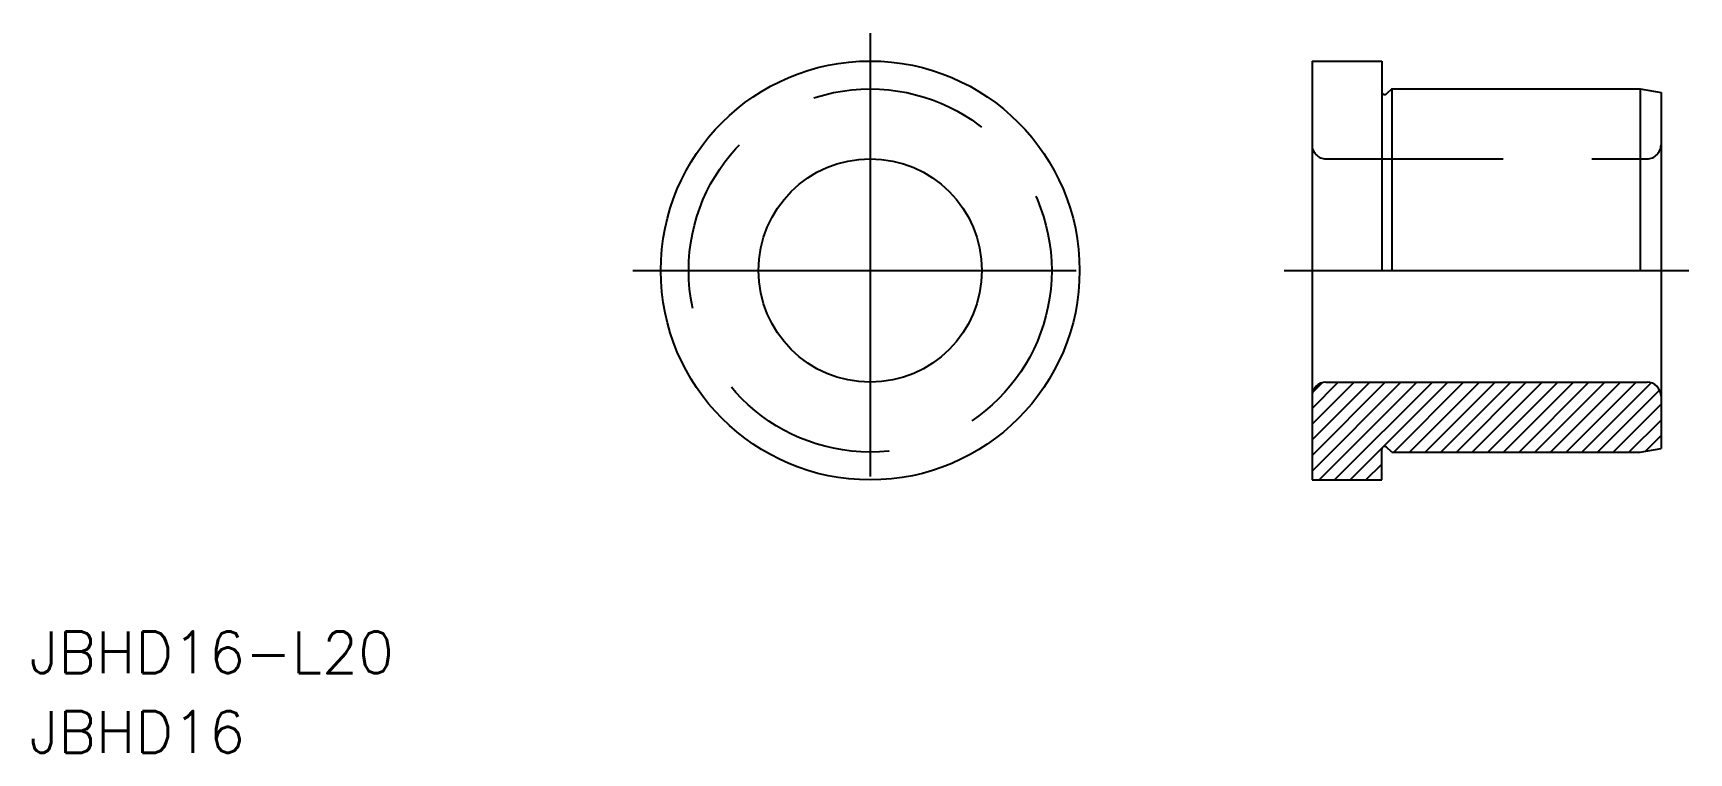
# Model space of a CAD drawing. Extents: x -60 to 59, y -35 to 17.
import ezdxf

# ---------------------------------------------------------------- set-up
doc = ezdxf.new("R2010")
doc.units = 0
doc.linetypes.add('CENTER', pattern=[50.8, 31.75, -6.35, 6.35, -6.35])
doc.linetypes.add('DASHED', pattern=[19.05, 12.7, -6.35])
doc.layers.get('0').update_dxf_attribs({"linetype": 'CONTINUOUS'})
doc.layers.add('CENTER', color=1, linetype='CENTER')
doc.styles.get("Standard").update_dxf_attribs({"font": 'txt.shx', "height": 3, "bigfont": 'bigfont.shx'})

msp = doc.modelspace()

# ---------------------------------------------------------------- linework, layer by layer
at = {"color": 7, "linetype": 'CONTINUOUS'}
for p, q in [((31.65, 15), (31.65, -15)), ((31.65, 15), (36.65, 15)), ((36.65, 15), (36.65, 0)), ((37.37, 13), (36.98, 12.65)), ((37.37, 13), (37.37, 0)), ((37.37, 13), (55.15, 13)), ((55.15, 13), (55.15, 0)), ((55.15, 13), (56.65, 12.74)), ((56.65, 12.74), (56.65, -12.74)), ((32.65, -8), (55.65, -8)), ((36.65, -15), (36.65, -12.8)), ((37.37, -13), (36.98, -12.65)), ((37.37, -13), (55.15, -13)), ((55.15, -13), (56.65, -12.74)), ((31.65, -15), (36.65, -15))]:
    msp.add_line(p, q, dxfattribs=at)
at = {"color": 3, "linetype": 'DASHED'}
msp.add_line((32.65, 8), (55.65, 8), dxfattribs=at)
at = {"color": 3, "linetype": 'CONTINUOUS'}
for p, q in [((31.65, -9.89), (33.53, -8)), ((31.65, -11.01), (34.66, -8)), ((31.65, -12.13), (35.78, -8)), ((31.65, -13.25), (36.9, -8)), ((31.65, -14.38), (38.02, -8)), ((31.68, -8.73), (32.37, -8.04)), ((32.15, -15), (39.15, -8)), ((33.27, -15), (40.27, -8)), ((36.78, -12.61), (41.39, -8)), ((37.51, -13), (42.51, -8)), ((38.64, -13), (43.64, -8)), ((39.76, -13), (44.76, -8)), ((40.88, -13), (45.88, -8)), ((42, -13), (47, -8)), ((43.13, -13), (48.13, -8)), ((44.25, -13), (49.25, -8)), ((45.37, -13), (50.37, -8)), ((46.49, -13), (51.49, -8)), ((47.62, -13), (52.62, -8)), ((48.74, -13), (53.74, -8)), ((49.86, -13), (54.86, -8)), ((50.98, -13), (55.94, -8.04)), ((52.11, -13), (56.55, -8.56)), ((53.23, -13), (56.65, -9.58)), ((54.35, -13), (56.65, -10.71)), ((55.54, -12.93), (56.65, -11.83)), ((34.39, -15), (36.66, -12.73)), ((35.51, -15), (36.65, -13.87)), ((36.64, -15), (36.65, -14.99))]:
    msp.add_line(p, q, dxfattribs=at)
at = {"color": 7, "linetype": 'CONTINUOUS'}
for radius in [15, 8]:
    msp.add_circle((0, 0), radius, dxfattribs=at)
at = {"color": 3, "linetype": 'DASHED'}
msp.add_circle((0, 0), 13, dxfattribs=at)
at = {"color": 7, "linetype": 'CONTINUOUS'}
for centre, radius, start, end in [((36.85, 12.8), 0.2, 180, 312.075), ((32.65, -9), 1, 90, 180), ((55.65, -9), 1, 0, 90), ((36.85, -12.8), 0.2, 47.925, 180)]:
    msp.add_arc(centre, radius, start, end, dxfattribs=at)
at = {"color": 3, "linetype": 'DASHED'}
for centre, start, end in [((32.65, 9), 180, 270), ((55.65, 9), 270, 0)]:
    msp.add_arc(centre, 1, start, end, dxfattribs=at)
at = {"layer": 'CENTER', "color": 1, "linetype": 'CENTER'}
for p, q in [((0, 17), (0, -17)), ((-17, 0), (17, 0)), ((29.65, 0), (58.65, 0))]:
    msp.add_line(p, q, dxfattribs=at)

# ---------------------------------------------------------------- texts
at = {"color": 7, "linetype": 'CONTINUOUS'}
for s, p in [('JBHD16-L20', (-60.22, -28.85)), ('JBHD16', (-60.22, -34.55))]:
    msp.add_text(s, height=3, dxfattribs=at).set_placement(p)

doc.saveas('drawing.dxf')
